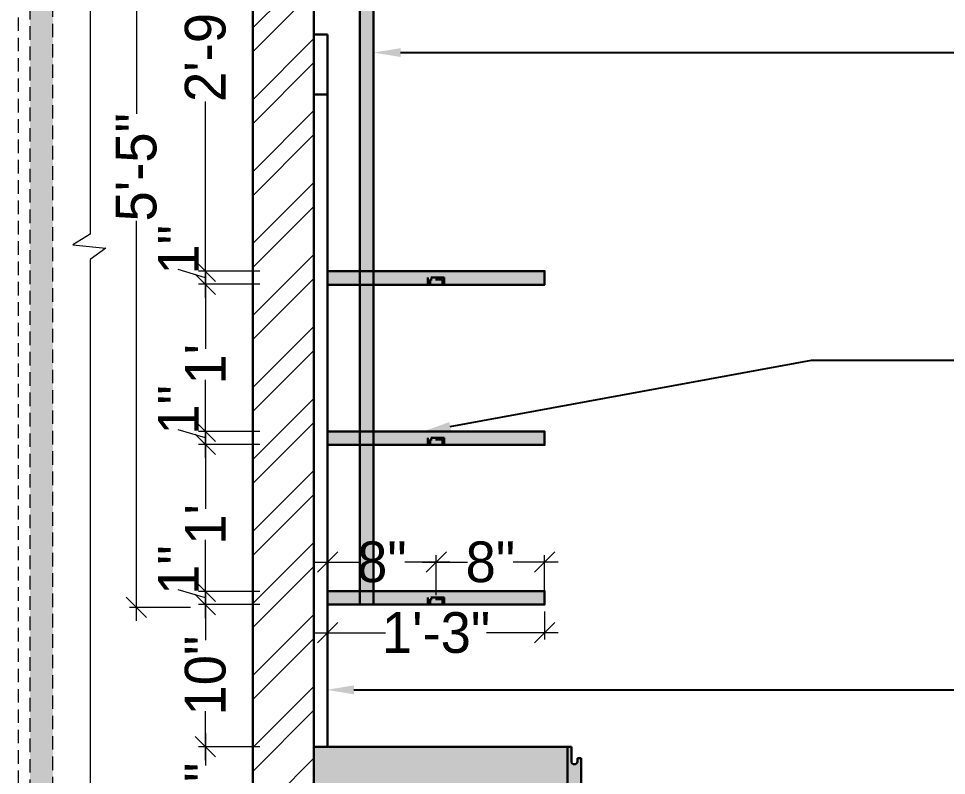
# Model space of a CAD drawing. Header units: millimetres. Extents: x 56222 to 3066687, y -650199 to -121287.
# Drawn here: x 134322.4 to 134390.8, y -183569.4 to -183513.6 of the extents above; entities that cross this region are included whole.
import ezdxf
from ezdxf import colors
from ezdxf.entities.mleader import LeaderData, LeaderLine
from ezdxf.math import Vec2, Vec3

# ---------------------------------------------------------------- set-up
doc = ezdxf.new("R2010")
doc.units = ezdxf.units.MM
doc.header["$MEASUREMENT"] = 0
doc.header["$PDMODE"] = 35
for name, pattern in [('00-Floor Plan$0$DASHED', [0.75, 0.5, -0.25]), ('DASHED', [0.75, 0.5, -0.25]), ('DASHEDX2', [1.5, 1, -0.5])]:
    doc.linetypes.add(name, pattern=pattern)
doc.layers.get('Defpoints').update_dxf_attribs({"color": 220})
doc.layers.add('AR HATCH-7', color=7, linetype='Continuous')
for name, color, linetype, lineweight in [('Dimension', 10, 'DASHEDX2', 20), ('FURNITURE', 32, 'Continuous', 9), ('furniture dimensions', 1, 'DASHED', 0), ('FURNITURE-1', 252, 'Continuous', 13), ('Text', 7, 'Continuous', 15), ('wall', 7, 'Continuous', 30), ('XX~SLAB ( BEAM )~ ( DIM )', 7, 'Continuous', 9)]:
    doc.layers.add(name, color=color, linetype=linetype, lineweight=lineweight)
doc.styles.add('century g', font='GOTHIC.TTF')
doc.styles.add('style4', font='ARIALN.TTF')
doc.dimstyles.new('Archana', dxfattribs={"dimtxt": 2, "dimasz": 0.75, "dimexe": 0.5, "dimexo": 0.5, "dimgap": 0, "dimtad": 0, "dimzin": 0, "dimdsep": 46, "dimlunit": 4, "dimtxsty": 'century g', "dimblk": 'OBLIQUE', "dimcen": 0, "dimdle": 1, "dimclrd": 256, "dimclre": 256, "dimclrt": 256, "dimadec": 0, "dimazin": 0, "dimtfac": 1, "dimtofl": 0, "dimtmove": 1, "dimatfit": 3, "dimfxl": 1, "dimfxlon": 1, "dimtolj": 1, "dimtzin": 0, "dimlwd": -1, "dimlwe": -1, "dimarcsym": 0})

# ---------------------------------------------------------------- blocks, each defined once
blk = doc.blocks.new('_Oblique')
at = {"layer": 'wall', "color": 0, "lineweight": -2}
blk.add_line((-0.5, -0.5), (0.5, 0.5), dxfattribs=at)
blk = doc.blocks.new('*D185')
at = {"layer": 'Defpoints', "color": 0, "linetype": 'Continuous', "lineweight": 30, "transparency": 16777216}
for p in [(134336.2217295342, -183544.9705785385), (134345.2213575775, -183544.9705785385), (134345.2213575775, -183556.7777367743, 6.604231155872553e-09)]:
    blk.add_point(p, dxfattribs=at)
at = {"layer": 'furniture dimensions', "color": 5, "linetype": 'Continuous', "transparency": 16777216}
for p, q in [((134336.2217295342, -183543.9705785385), (134336.2217295342, -183549.7310577244)), ((134340.2217295342, -183544.9705785385), (134335.7217295342, -183544.9705785385)), ((134336.2217295342, -183557.7777367743), (134336.2217295342, -183552.0172575885))]:
    blk.add_line(p, q, dxfattribs=at)
at = {"layer": 'furniture dimensions', "color": 5, "linetype": 'ByBlock', "transparency": 16777216}
blk.add_line((134340.2217295342, -183556.7777367743), (134335.7217295342, -183556.7777367743), dxfattribs=at)
at = {"layer": 'furniture dimensions', "color": 5, "linetype": 'Continuous', "transparency": 16777216, "xscale": 1.5, "yscale": 1.5, "zscale": 1.5}
for p, rotation in [((134336.2217295342, -183544.9705785385), 90), ((134336.2217295342, -183556.7777367743), 270)]:
    blk.add_blockref('_Oblique', p, dxfattribs=dict(at, rotation=rotation))
at = {"layer": 'furniture dimensions', "linetype": 'Continuous', "lineweight": 0, "transparency": 16777216, "insert": (134336.2217295341, -183550.8741576564), "char_height": 3, "attachment_point": 5, "rotation": 90, "style": 'century g'}
blk.add_mtext("\\A1;1'", dxfattribs=at)
blk = doc.blocks.new('*D186')
at = {"layer": 'Defpoints', "color": 0, "linetype": 'Continuous', "lineweight": 30, "transparency": 16777216}
for p in [(134336.2217295339, -183533.1759637182), (134345.2213575775, -183533.1759637182, 6.604231155872553e-09), (134345.2213575775, -183544.9705785385)]:
    blk.add_point(p, dxfattribs=at)
at = {"layer": 'furniture dimensions', "color": 5, "linetype": 'Continuous', "transparency": 16777216}
for p, q in [((134336.2217295339, -183532.1759637182), (134336.2217295339, -183537.9301711963)), ((134340.2217295339, -183533.1759637182), (134335.7217295339, -183533.1759637182)), ((134336.2217295339, -183545.9705785385), (134336.2217295339, -183540.2163710604))]:
    blk.add_line(p, q, dxfattribs=at)
at = {"layer": 'furniture dimensions', "color": 5, "linetype": 'ByBlock', "transparency": 16777216}
blk.add_line((134340.2217295339, -183544.9705785385), (134335.7217295339, -183544.9705785385), dxfattribs=at)
at = {"layer": 'furniture dimensions', "color": 5, "linetype": 'Continuous', "transparency": 16777216, "xscale": 1.5, "yscale": 1.5, "zscale": 1.5}
for p, rotation in [((134336.2217295339, -183533.1759637182), 90), ((134336.2217295339, -183544.9705785385), 270)]:
    blk.add_blockref('_Oblique', p, dxfattribs=dict(at, rotation=rotation))
at = {"layer": 'furniture dimensions', "linetype": 'Continuous', "lineweight": 0, "transparency": 16777216, "insert": (134336.2217295338, -183539.0732711283), "char_height": 3, "attachment_point": 5, "rotation": 90, "style": 'century g'}
blk.add_mtext("\\A1;1'", dxfattribs=at)
blk = doc.blocks.new('*D190')
at = {"layer": 'Defpoints', "color": 0, "linetype": 'Continuous', "lineweight": 30, "transparency": 16777216}
for p in [(134344.2213575775, -183567.2547375157, 1.921971648129949e-07), (134336.2217295342, -183573.2547375148), (134344.2213575775, -183573.2547375148, 1.988013959689708e-07)]:
    blk.add_point(p, dxfattribs=at)
at = {"layer": 'furniture dimensions', "color": 5, "linetype": 'Continuous', "transparency": 16777216}
for p, q in [((134336.2217295342, -183566.2547375157), (134336.2217295342, -183568.641549208)), ((134336.2217295342, -183574.2547375148), (134336.2217295342, -183571.8679258225)), ((134340.2217295342, -183573.2547375148), (134335.7217295342, -183573.2547375148))]:
    blk.add_line(p, q, dxfattribs=at)
at = {"layer": 'furniture dimensions', "color": 5, "linetype": 'ByBlock', "transparency": 16777216}
blk.add_line((134340.2217295342, -183567.2547375157), (134335.7217295342, -183567.2547375157), dxfattribs=at)
at = {"layer": 'furniture dimensions', "color": 5, "linetype": 'Continuous', "transparency": 16777216, "xscale": 1.5, "yscale": 1.5, "zscale": 1.5}
for p, rotation in [((134336.2217295342, -183567.2547375157), 90), ((134336.2217295342, -183573.2547375148), 270)]:
    blk.add_blockref('_Oblique', p, dxfattribs=dict(at, rotation=rotation))
at = {"layer": 'furniture dimensions', "linetype": 'Continuous', "lineweight": 0, "transparency": 16777216, "insert": (134336.2217295342, -183570.2547375152), "char_height": 3, "attachment_point": 5, "rotation": 90, "style": 'century g'}
blk.add_mtext('\\A1;6"', dxfattribs=at)
blk = doc.blocks.new('*D323')
at = {"layer": 'Defpoints', "color": 0, "linetype": 'Continuous', "lineweight": 30, "transparency": 16777216}
for p in [(134336.221729534, -183556.7777367743), (134345.2213575775, -183556.7777367743, 6.604231155872553e-09), (134344.2213575775, -183567.2547375157)]:
    blk.add_point(p, dxfattribs=at)
at = {"layer": 'furniture dimensions', "color": 5, "linetype": 'Continuous', "transparency": 16777216}
for p, q in [((134336.221729534, -183555.7777367743), (134336.221729534, -183559.4016892184)), ((134340.221729534, -183556.7777367743), (134335.721729534, -183556.7777367743)), ((134336.221729534, -183568.2547375157), (134336.221729534, -183564.6307850716))]:
    blk.add_line(p, q, dxfattribs=at)
at = {"layer": 'furniture dimensions', "color": 5, "linetype": 'ByBlock', "transparency": 16777216}
blk.add_line((134340.221729534, -183567.2547375157), (134335.721729534, -183567.2547375157), dxfattribs=at)
at = {"layer": 'furniture dimensions', "color": 5, "linetype": 'Continuous', "transparency": 16777216, "xscale": 1.5, "yscale": 1.5, "zscale": 1.5}
for p, rotation in [((134336.221729534, -183556.7777367743), 90), ((134336.221729534, -183567.2547375157), 270)]:
    blk.add_blockref('_Oblique', p, dxfattribs=dict(at, rotation=rotation))
at = {"layer": 'furniture dimensions', "linetype": 'Continuous', "lineweight": 0, "transparency": 16777216, "insert": (134336.2217295339, -183562.016237145), "char_height": 3, "attachment_point": 5, "rotation": 90, "style": 'century g'}
blk.add_mtext('\\A1;10"', dxfattribs=at)
blk = doc.blocks.new('*D324')
at = {"layer": 'Defpoints', "color": 0, "linetype": 'Continuous', "lineweight": 30, "transparency": 16777216}
for p in [(134336.2217295338, -183555.8108287056), (134345.2213575774, -183555.8108287056, 6.604231155872553e-09), (134345.2213575775, -183556.7777367743, 6.604231155872553e-09)]:
    blk.add_point(p, dxfattribs=at)
at = {"layer": 'furniture dimensions', "color": 5, "linetype": 'Continuous', "transparency": 16777216}
for p, q in [((134336.2217295338, -183557.7777367743), (134336.2217295338, -183554.8108287056)), ((134336.2217295338, -183556.29428274), (134334.2217295338, -183555.6942827399)), ((134340.2217295338, -183555.8108287056), (134335.7217295338, -183555.8108287056))]:
    blk.add_line(p, q, dxfattribs=at)
at = {"layer": 'furniture dimensions', "color": 5, "linetype": 'ByBlock', "transparency": 16777216}
blk.add_line((134340.2217295338, -183556.7777367743), (134335.7217295338, -183556.7777367743), dxfattribs=at)
at = {"layer": 'furniture dimensions', "color": 5, "linetype": 'Continuous', "transparency": 16777216, "xscale": 1.5, "yscale": 1.5, "zscale": 1.5}
for p, rotation in [((134336.2217295338, -183555.8108287056), 90), ((134336.2217295338, -183556.7777367743), 270)]:
    blk.add_blockref('_Oblique', p, dxfattribs=dict(at, rotation=rotation))
at = {"layer": 'furniture dimensions', "linetype": 'Continuous', "lineweight": 0, "transparency": 16777216, "insert": (134334.2217295337, -183554.2371107481), "char_height": 3, "attachment_point": 5, "rotation": 90, "style": 'century g'}
blk.add_mtext('\\A1;1"', dxfattribs=at)
blk = doc.blocks.new('*D325')
at = {"layer": 'Defpoints', "color": 0, "linetype": 'Continuous', "lineweight": 30, "transparency": 16777216}
for p in [(134336.221729534, -183544.013401695), (134345.2213575775, -183544.013401695, 6.604231155872553e-09), (134345.2213575775, -183544.9705785385)]:
    blk.add_point(p, dxfattribs=at)
at = {"layer": 'furniture dimensions', "color": 5, "linetype": 'Continuous', "transparency": 16777216}
for p, q in [((134336.221729534, -183545.9705785385), (134336.221729534, -183543.013401695)), ((134336.221729534, -183544.4919901168), (134334.221729534, -183543.8919901168)), ((134340.221729534, -183544.013401695), (134335.721729534, -183544.013401695))]:
    blk.add_line(p, q, dxfattribs=at)
at = {"layer": 'furniture dimensions', "color": 5, "linetype": 'ByBlock', "transparency": 16777216}
blk.add_line((134340.221729534, -183544.9705785385), (134335.721729534, -183544.9705785385), dxfattribs=at)
at = {"layer": 'furniture dimensions', "color": 5, "linetype": 'Continuous', "transparency": 16777216, "xscale": 1.5, "yscale": 1.5, "zscale": 1.5}
for p, rotation in [((134336.221729534, -183544.013401695), 90), ((134336.221729534, -183544.9705785385), 270)]:
    blk.add_blockref('_Oblique', p, dxfattribs=dict(at, rotation=rotation))
at = {"layer": 'furniture dimensions', "linetype": 'Continuous', "lineweight": 0, "transparency": 16777216, "insert": (134334.2217295339, -183542.4348181249), "char_height": 3, "attachment_point": 5, "rotation": 90, "style": 'century g'}
blk.add_mtext('\\A1;1"', dxfattribs=at)
blk = doc.blocks.new('*D326')
at = {"layer": 'Defpoints', "color": 0, "linetype": 'Continuous', "lineweight": 30, "transparency": 16777216}
for p in [(134336.2217295339, -183532.2090556498), (134345.2213575775, -183532.2090556498), (134345.2213575775, -183533.1759637182)]:
    blk.add_point(p, dxfattribs=at)
at = {"layer": 'furniture dimensions', "color": 5, "linetype": 'Continuous', "transparency": 16777216}
for p, q in [((134336.2217295339, -183534.1759637182), (134336.2217295339, -183531.2090556498)), ((134336.2217295339, -183532.692509684), (134334.2217295339, -183532.092509684)), ((134340.2217295339, -183532.2090556498), (134335.7217295339, -183532.2090556498))]:
    blk.add_line(p, q, dxfattribs=at)
at = {"layer": 'furniture dimensions', "color": 5, "linetype": 'ByBlock', "transparency": 16777216}
blk.add_line((134340.2217295339, -183533.1759637182), (134335.7217295339, -183533.1759637182), dxfattribs=at)
at = {"layer": 'furniture dimensions', "color": 5, "linetype": 'Continuous', "transparency": 16777216, "xscale": 1.5, "yscale": 1.5, "zscale": 1.5}
for p, rotation in [((134336.2217295339, -183532.2090556498), 90), ((134336.2217295339, -183533.1759637182), 270)]:
    blk.add_blockref('_Oblique', p, dxfattribs=dict(at, rotation=rotation))
at = {"layer": 'furniture dimensions', "linetype": 'Continuous', "lineweight": 0, "transparency": 16777216, "insert": (134334.2217295339, -183530.6353376922), "char_height": 3, "attachment_point": 5, "rotation": 90, "style": 'century g'}
blk.add_mtext('\\A1;1"', dxfattribs=at)
blk = doc.blocks.new('*D388')
at = {"layer": 'Defpoints', "color": 0, "linetype": 'Continuous', "lineweight": 30, "transparency": 16777216}
for p in [(134331.1292254974, -183492.1199417623), (134351.1053978592, -183492.1199417623), (134351.1053978593, -183556.9895244929, 6.604231155872553e-09)]:
    blk.add_point(p, dxfattribs=at)
at = {"layer": 'furniture dimensions', "color": 5, "linetype": 'Continuous', "transparency": 16777216}
for p, q in [((134331.1292254974, -183491.1199417623), (134331.1292254974, -183520.6216943785)), ((134335.1292254974, -183492.1199417623), (134330.6292254974, -183492.1199417623)), ((134331.1292254974, -183557.9895244929), (134331.1292254974, -183528.4877718768))]:
    blk.add_line(p, q, dxfattribs=at)
at = {"layer": 'furniture dimensions', "color": 5, "linetype": 'ByBlock', "transparency": 16777216}
blk.add_line((134335.1292254974, -183556.9895244929), (134330.6292254974, -183556.9895244929), dxfattribs=at)
at = {"layer": 'furniture dimensions', "color": 5, "linetype": 'Continuous', "transparency": 16777216, "xscale": 1.5, "yscale": 1.5, "zscale": 1.5}
for p, rotation in [((134331.1292254974, -183492.1199417623), 90), ((134331.1292254974, -183556.9895244929), 270)]:
    blk.add_blockref('_Oblique', p, dxfattribs=dict(at, rotation=rotation))
at = {"layer": 'furniture dimensions', "linetype": 'Continuous', "lineweight": 0, "transparency": 16777216, "insert": (134331.1292254973, -183524.5547331276), "char_height": 3, "attachment_point": 5, "rotation": 90, "style": 'century g'}
blk.add_mtext('\\A1;5\'-5"', dxfattribs=at)
blk = doc.blocks.new('*D389')
at = {"layer": 'Defpoints', "color": 0, "linetype": 'Continuous', "lineweight": 30, "transparency": 16777216}
for p in [(134336.221729534, -183499.2869285136), (134344.2213575775, -183499.2869285136), (134345.2213575775, -183532.2090494283, 6.604231155872553e-09)]:
    blk.add_point(p, dxfattribs=at)
at = {"layer": 'furniture dimensions', "color": 5, "linetype": 'Continuous', "transparency": 16777216}
for p, q in [((134336.221729534, -183498.2869285136), (134336.221729534, -183511.7925165033)), ((134340.221729534, -183499.2869285136), (134335.721729534, -183499.2869285136)), ((134336.221729534, -183533.2090494283), (134336.221729534, -183519.7034614387))]:
    blk.add_line(p, q, dxfattribs=at)
at = {"layer": 'furniture dimensions', "color": 5, "linetype": 'ByBlock', "transparency": 16777216}
blk.add_line((134340.221729534, -183532.2090494283), (134335.721729534, -183532.2090494283), dxfattribs=at)
at = {"layer": 'furniture dimensions', "color": 5, "linetype": 'Continuous', "transparency": 16777216, "xscale": 1.5, "yscale": 1.5, "zscale": 1.5}
for p, rotation in [((134336.221729534, -183499.2869285136), 90), ((134336.221729534, -183532.2090494283), 270)]:
    blk.add_blockref('_Oblique', p, dxfattribs=dict(at, rotation=rotation))
at = {"layer": 'furniture dimensions', "linetype": 'Continuous', "lineweight": 0, "transparency": 16777216, "insert": (134336.221729534, -183515.747988971), "char_height": 3, "attachment_point": 5, "rotation": 90, "style": 'century g'}
blk.add_mtext('\\A1;2\'-9"', dxfattribs=at)
blk = doc.blocks.new('*D479')
at = {"layer": 'Defpoints', "color": 0, "linetype": 'Continuous', "lineweight": 30, "transparency": 16777216}
for p in [(134345.2213575774, -183556.7836791733), (134361.2156116344, -183556.7836791733), (134361.2156116344, -183558.8595421401)]:
    blk.add_point(p, dxfattribs=at)
at = {"layer": 'furniture dimensions', "color": 5, "linetype": 'ByBlock', "transparency": 16777216}
blk.add_line((134345.2213575774, -183557.2836791733), (134345.2213575774, -183559.3595421401), dxfattribs=at)
at = {"layer": 'furniture dimensions', "color": 5, "linetype": 'Continuous', "transparency": 16777216}
for p, q in [((134361.2156116344, -183557.2836791733), (134361.2156116344, -183559.3595421401)), ((134344.2213575774, -183558.8595421401), (134349.4975464686, -183558.8595421401)), ((134362.2156116344, -183558.8595421401), (134356.9394227432, -183558.8595421401))]:
    blk.add_line(p, q, dxfattribs=at)
at = {"layer": 'furniture dimensions', "color": 5, "linetype": 'Continuous', "transparency": 16777216, "xscale": 1.5, "yscale": 1.5, "zscale": 1.5, "rotation": 180}
blk.add_blockref('_Oblique', (134345.2213575774, -183558.8595421401), dxfattribs=at)
at = {"layer": 'furniture dimensions', "color": 5, "linetype": 'Continuous', "transparency": 16777216, "xscale": 1.5, "yscale": 1.5, "zscale": 1.5}
blk.add_blockref('_Oblique', (134361.2156116344, -183558.8595421401), dxfattribs=at)
at = {"layer": 'furniture dimensions', "linetype": 'Continuous', "lineweight": 0, "transparency": 16777216, "insert": (134353.2184846059, -183558.8595421401), "char_height": 3, "attachment_point": 5, "style": 'century g'}
blk.add_mtext('\\A1;1\'-3"', dxfattribs=at)
blk = doc.blocks.new('*D496')
at = {"layer": 'Defpoints', "color": 0, "linetype": 'Continuous', "lineweight": 30, "transparency": 16777216}
for p in [(134361.2156116344, -183553.6476057777), (134353.2301931464, -183556.5873959279), (134361.2156116344, -183556.7836791733)]:
    blk.add_point(p, dxfattribs=at)
at = {"layer": 'furniture dimensions', "color": 5, "linetype": 'Continuous', "transparency": 16777216}
for p, q in [((134352.2301931464, -183553.6476057777), (134355.539353784, -183553.6476057777)), ((134362.2156116344, -183553.6476057777), (134358.9064509968, -183553.6476057777)), ((134361.2156116344, -183556.2836791733), (134361.2156116344, -183553.1476057777))]:
    blk.add_line(p, q, dxfattribs=at)
at = {"layer": 'furniture dimensions', "color": 5, "linetype": 'ByBlock', "transparency": 16777216}
blk.add_line((134353.2301931464, -183556.0873959279), (134353.2301931464, -183553.1476057777), dxfattribs=at)
at = {"layer": 'furniture dimensions', "color": 5, "linetype": 'Continuous', "transparency": 16777216, "xscale": 1.5, "yscale": 1.5, "zscale": 1.5, "rotation": 180}
blk.add_blockref('_Oblique', (134353.2301931464, -183553.6476057777), dxfattribs=at)
at = {"layer": 'furniture dimensions', "color": 5, "linetype": 'Continuous', "transparency": 16777216, "xscale": 1.5, "yscale": 1.5, "zscale": 1.5}
blk.add_blockref('_Oblique', (134361.2156116344, -183553.6476057777), dxfattribs=at)
at = {"layer": 'furniture dimensions', "linetype": 'Continuous', "lineweight": 0, "transparency": 16777216, "insert": (134357.2229023904, -183553.6476057777), "char_height": 3, "attachment_point": 5, "style": 'century g'}
blk.add_mtext('\\A1;8"', dxfattribs=at)
blk = doc.blocks.new('*D497')
at = {"layer": 'Defpoints', "color": 0, "linetype": 'Continuous', "lineweight": 30, "transparency": 16777216}
for p in [(134345.2213575774, -183553.6476057777), (134345.2213575774, -183555.7793144009), (134353.2301931464, -183556.5873959279)]:
    blk.add_point(p, dxfattribs=at)
at = {"layer": 'furniture dimensions', "color": 5, "linetype": 'Continuous', "transparency": 16777216}
for p, q in [((134344.2213575774, -183553.6476057777), (134347.5422267555, -183553.6476057777)), ((134345.2213575774, -183555.2793144009), (134345.2213575774, -183553.1476057777)), ((134354.2301931464, -183553.6476057777), (134350.9093239683, -183553.6476057777))]:
    blk.add_line(p, q, dxfattribs=at)
at = {"layer": 'furniture dimensions', "color": 5, "linetype": 'ByBlock', "transparency": 16777216}
blk.add_line((134353.2301931464, -183556.0873959279), (134353.2301931464, -183553.1476057777), dxfattribs=at)
at = {"layer": 'furniture dimensions', "color": 5, "linetype": 'Continuous', "transparency": 16777216, "xscale": 1.5, "yscale": 1.5, "zscale": 1.5, "rotation": 180}
blk.add_blockref('_Oblique', (134345.2213575774, -183553.6476057777), dxfattribs=at)
at = {"layer": 'furniture dimensions', "color": 5, "linetype": 'Continuous', "transparency": 16777216, "xscale": 1.5, "yscale": 1.5, "zscale": 1.5}
blk.add_blockref('_Oblique', (134353.2301931464, -183553.6476057777), dxfattribs=at)
at = {"layer": 'furniture dimensions', "linetype": 'Continuous', "lineweight": 0, "transparency": 16777216, "insert": (134349.2257753619, -183553.6476057777), "char_height": 3, "attachment_point": 5, "style": 'century g'}
blk.add_mtext('\\A1;8"', dxfattribs=at)

msp = doc.modelspace()

# ---------------------------------------------------------------- hatches: boundary and pattern name
at = {"layer": 'AR HATCH-7', "lineweight": 18, "true_color": 0x939598, "transparency": 33554687}
h = msp.add_hatch(dxfattribs=at)
h.set_pattern_fill('ANSI32', color=252, scale=10)
h.set_pattern_definition([(45, (1626.342245352309, -97.88634233048651), (-2.651650429449553, 2.651650429449553), []), (45, (1628.110012302309, -97.88634233048651), (-2.651650429449553, 2.651650429449553), [])])
h.paths.add_polyline_path([(134344.2213575774, -183473.1199417857), (134339.7213575774, -183473.1199417857), (134339.7213575774, -183597.1199417856), (134344.2213575774, -183597.1199417856)])
h.paths.add_polyline_path([(134503.2213575773, -183486.1199417623), (134498.7213575774, -183486.1199417623), (134498.7213575774, -183597.1199417856), (134503.2213575774, -183597.1199417856)])
at = {"layer": 'AR HATCH-7', "lineweight": 30, "true_color": 0xdec05f, "transparency": 33554687}
h = msp.add_hatch(color=53, dxfattribs=at)
h.dxf.hatch_style = 1
h.paths.add_polyline_path([(134348.6123171243, -183492.1199417623), (134347.6123171243, -183492.1199417623), (134347.6053966451, -183556.7836791733), (134348.6053966451, -183556.7836791733)])
at = {"layer": 'AR HATCH-7', "lineweight": 30, "true_color": 0xe1dbc8}
h = msp.add_hatch(color=254, dxfattribs=at)
h.dxf.hatch_style = 1
h.paths.add_polyline_path([(134362.9107874031, -183567.2547375156), (134344.2213575774, -183567.2547375156), (134344.2213575774, -183573.2547375148), (134362.9107874031, -183573.2547375148)])
edge = h.paths.add_edge_path()
edge.add_line((134363.9107874031, -183568.0877518062), (134363.634213506, -183568.0877518062))
edge.add_line((134363.634213506, -183568.0877518062), (134363.634213506, -183568.331567838))
edge.add_arc((134363.4142950045, -183568.331567838), 0.2199185014760587, -180, 0, ccw=False)
edge.add_line((134363.1943765031, -183568.331567838), (134363.194376503, -183567.2547375156))
edge.add_line((134363.194376503, -183567.2547375156), (134362.9107874031, -183567.2547375156))
edge.add_line((134362.9107874031, -183567.2547375156), (134362.9107874031, -183573.2547375148))
edge.add_line((134362.9107874031, -183573.2547375148), (134363.9107874031, -183573.2547375148))
edge.add_line((134363.9107874031, -183573.2547375148), (134363.9107874031, -183568.0877518062))
at = {"layer": 'Dimension', "true_color": 0xd39e00}
h = msp.add_hatch(color=42, dxfattribs=at)
h.paths.add_polyline_path([(134323.2912494269, -183447.7341340866), (134323.2912494269, -183617.1601510787), (134563.995814291, -183617.1601510787), (134563.995814291, -183447.7341340866)])
h.paths.add_polyline_path([(134324.9805611425, -183449.4234458021), (134562.3065025754, -183449.4234458021), (134562.3065025754, -183615.4708393632), (134324.9805611425, -183615.4708393632)], flags=16)
at = {"layer": 'FURNITURE-1', "lineweight": 30, "true_color": 0x7d5120, "transparency": 33554607}
h = msp.add_hatch(color=27, dxfattribs=at)
h.dxf.hatch_style = 1
h.paths.add_polyline_path([(134346.3105848008, -183532.2090494283), (134345.2213575774, -183532.2090494283), (134345.2213575774, -183533.2134142007), (134346.3105848008, -183533.2134142007)])
edge = h.paths.add_edge_path()
edge.add_spline(control_points=[(134348.311065053, -183533.2134142007), (134348.3835023912, -183532.8743971262), (134348.4556428273, -183532.5393615564), (134348.5262176552, -183532.2090494282)], knot_values=[6.781726430885231, 6.781726430885231, 6.781726430885231, 6.781726430885231, 6.932276698913913, 6.932276698913913, 6.932276698913913, 6.932276698913913], degree=3, periodic=0)
edge.add_line((134348.5262176552, -183532.2090494283), (134346.3105848008, -183532.2090494283))
edge.add_line((134346.3105848008, -183532.2090494283), (134346.3105848008, -183533.2134142007))
edge.add_line((134346.3105848008, -183533.2134142007), (134348.311065053, -183533.2134142007))
edge = h.paths.add_edge_path()
edge.add_spline(control_points=[(134349.3337050549, -183533.2134142008), (134349.4061454126, -183532.8752703552), (134349.47824581, -183532.5402624537), (134349.548725721, -183532.2090494283)], knot_values=[6.750002246135577, 6.750002246135577, 6.750002246135577, 6.750002246135577, 6.901190420290599, 6.901190420290599, 6.901190420290599, 6.901190420290599], degree=3, periodic=0)
edge.add_line((134349.548725721, -183532.2090494283), (134348.5262176552, -183532.2090494283))
edge.add_spline(control_points=[(134348.5262176552, -183532.2090494282), (134348.4556428273, -183532.5393615564), (134348.3835023912, -183532.8743971262), (134348.311065053, -183533.2134142007)], knot_values=[6.781726430885232, 6.781726430885232, 6.781726430885232, 6.781726430885232, 6.932276698913914, 6.932276698913914, 6.932276698913914, 6.932276698913914], degree=3, periodic=0)
edge.add_line((134348.311065053, -183533.2134142007), (134349.3337050549, -183533.2134142007))
edge = h.paths.add_edge_path()
edge.add_spline(control_points=[(134349.548725721, -183532.2090494283), (134349.47824581, -183532.5402624537), (134349.4061454126, -183532.8752703552), (134349.3337050549, -183533.2134142008)], knot_values=[6.750002246135577, 6.750002246135577, 6.750002246135577, 6.750002246135577, 6.901190420290599, 6.901190420290599, 6.901190420290599, 6.901190420290599], degree=3, periodic=0)
edge.add_line((134349.3337050549, -183533.2134142007), (134361.2156116344, -183533.2134142007))
edge.add_line((134361.2156116344, -183533.2134142007), (134361.2156116344, -183532.2090494283))
edge.add_line((134361.2156116344, -183532.2090494283), (134349.548725721, -183532.2090494283))
h = msp.add_hatch(color=27, dxfattribs=at)
h.dxf.hatch_style = 1
h.paths.add_polyline_path([(134346.3105848008, -183544.013401695), (134345.2213575774, -183544.013401695), (134345.2213575774, -183545.0177664675), (134346.3105848008, -183545.0177664675)])
edge = h.paths.add_edge_path()
edge.add_spline(control_points=[(134348.311065053, -183545.0177664674), (134348.3835023912, -183544.678749393), (134348.4556428273, -183544.3437138231), (134348.5262176552, -183544.013401695)], knot_values=[6.781726430885231, 6.781726430885231, 6.781726430885231, 6.781726430885231, 6.932276698913913, 6.932276698913913, 6.932276698913913, 6.932276698913913], degree=3, periodic=0)
edge.add_line((134348.5262176552, -183544.013401695), (134346.3105848008, -183544.013401695))
edge.add_line((134346.3105848008, -183544.013401695), (134346.3105848008, -183545.0177664675))
edge.add_line((134346.3105848008, -183545.0177664675), (134348.311065053, -183545.0177664675))
edge = h.paths.add_edge_path()
edge.add_spline(control_points=[(134349.3337050549, -183545.0177664675), (134349.4061454126, -183544.679622622), (134349.47824581, -183544.3446147204), (134349.548725721, -183544.0134016951)], knot_values=[6.750002246135577, 6.750002246135577, 6.750002246135577, 6.750002246135577, 6.901190420290599, 6.901190420290599, 6.901190420290599, 6.901190420290599], degree=3, periodic=0)
edge.add_line((134349.548725721, -183544.013401695), (134348.5262176552, -183544.013401695))
edge.add_spline(control_points=[(134348.5262176552, -183544.013401695), (134348.4556428273, -183544.3437138231), (134348.3835023912, -183544.678749393), (134348.311065053, -183545.0177664674)], knot_values=[6.781726430885232, 6.781726430885232, 6.781726430885232, 6.781726430885232, 6.932276698913914, 6.932276698913914, 6.932276698913914, 6.932276698913914], degree=3, periodic=0)
edge.add_line((134348.311065053, -183545.0177664675), (134349.3337050549, -183545.0177664675))
edge = h.paths.add_edge_path()
edge.add_spline(control_points=[(134349.548725721, -183544.0134016951), (134349.47824581, -183544.3446147204), (134349.4061454126, -183544.679622622), (134349.3337050549, -183545.0177664675)], knot_values=[6.750002246135577, 6.750002246135577, 6.750002246135577, 6.750002246135577, 6.901190420290599, 6.901190420290599, 6.901190420290599, 6.901190420290599], degree=3, periodic=0)
edge.add_line((134349.3337050549, -183545.0177664675), (134361.2156116344, -183545.0177664675))
edge.add_line((134361.2156116344, -183545.0177664675), (134361.2156116344, -183544.013401695))
edge.add_line((134361.2156116344, -183544.013401695), (134349.548725721, -183544.013401695))
h = msp.add_hatch(color=27, dxfattribs=at)
h.dxf.hatch_style = 1
h.paths.add_polyline_path([(134346.3105848008, -183555.7793144009), (134345.2213575774, -183555.7793144009), (134345.2213575774, -183556.7836791733), (134346.3105848008, -183556.7836791733)])
edge = h.paths.add_edge_path()
edge.add_spline(control_points=[(134348.311065053, -183556.7836791733), (134348.3835023912, -183556.4446620989), (134348.4556428273, -183556.109626529), (134348.5262176552, -183555.7793144009)], knot_values=[6.781726430885231, 6.781726430885231, 6.781726430885231, 6.781726430885231, 6.932276698913913, 6.932276698913913, 6.932276698913913, 6.932276698913913], degree=3, periodic=0)
edge.add_line((134348.5262176552, -183555.7793144009), (134346.3105848008, -183555.7793144009))
edge.add_line((134346.3105848008, -183555.7793144009), (134346.3105848008, -183556.7836791733))
edge.add_line((134346.3105848008, -183556.7836791733), (134348.311065053, -183556.7836791733))
edge = h.paths.add_edge_path()
edge.add_spline(control_points=[(134349.3337050549, -183556.7836791734), (134349.4061454126, -183556.4455353279), (134349.47824581, -183556.1105274263), (134349.548725721, -183555.7793144009)], knot_values=[6.750002246135577, 6.750002246135577, 6.750002246135577, 6.750002246135577, 6.901190420290599, 6.901190420290599, 6.901190420290599, 6.901190420290599], degree=3, periodic=0)
edge.add_line((134349.548725721, -183555.7793144009), (134348.5262176552, -183555.7793144009))
edge.add_spline(control_points=[(134348.5262176552, -183555.7793144009), (134348.4556428273, -183556.109626529), (134348.3835023912, -183556.4446620989), (134348.311065053, -183556.7836791733)], knot_values=[6.781726430885232, 6.781726430885232, 6.781726430885232, 6.781726430885232, 6.932276698913914, 6.932276698913914, 6.932276698913914, 6.932276698913914], degree=3, periodic=0)
edge.add_line((134348.311065053, -183556.7836791733), (134349.3337050549, -183556.7836791733))
edge = h.paths.add_edge_path()
edge.add_spline(control_points=[(134349.548725721, -183555.7793144009), (134349.47824581, -183556.1105274263), (134349.4061454126, -183556.4455353279), (134349.3337050549, -183556.7836791734)], knot_values=[6.750002246135577, 6.750002246135577, 6.750002246135577, 6.750002246135577, 6.901190420290599, 6.901190420290599, 6.901190420290599, 6.901190420290599], degree=3, periodic=0)
edge.add_line((134349.3337050549, -183556.7836791733), (134361.2156116344, -183556.7836791733))
edge.add_line((134361.2156116344, -183556.7836791733), (134361.2156116344, -183555.7793144009))
edge.add_line((134361.2156116344, -183555.7793144009), (134349.548725721, -183555.7793144009))

# ---------------------------------------------------------------- linework, layer by layer
at = {"layer": 'Dimension', "color": 42, "true_color": 0xd39e00, "elevation": 0.1188055700500966}
for points in [[(134322.446593569, -183446.8894782288), (134564.8404701487, -183446.8894782288), (134564.8404701487, -183618.0048069365), (134322.446593569, -183618.0048069365)], [(134323.2912494269, -183447.7341340866), (134563.995814291, -183447.7341340866), (134563.995814291, -183617.1601510787), (134323.2912494269, -183617.1601510787)], [(134324.9805611425, -183449.4234458021), (134562.3065025754, -183449.4234458021), (134562.3065025754, -183615.4708393632), (134324.9805611425, -183615.4708393632)]]:
    msp.add_lwpolyline(points, close=True, dxfattribs=at)
at = {"layer": 'Dimension', "color": 18, "lineweight": 30, "true_color": 0x000000}
for points in [[(134352.6139541698, -183533.2134142007), (134353.823015042, -183533.2134142007), (134353.823015042, -183532.688177001), (134352.6139541698, -183532.688177001)], [(134352.6139541698, -183545.0177664675), (134353.823015042, -183545.0177664675), (134353.823015042, -183544.4925292677), (134352.6139541698, -183544.4925292677)], [(134352.6139541698, -183556.7836791733), (134353.823015042, -183556.7836791733), (134353.823015042, -183556.2584419736), (134352.6139541698, -183556.2584419736)]]:
    msp.add_lwpolyline(points, close=True, dxfattribs=at)
at = {"layer": 'Dimension', "color": 3, "linetype": '00-Floor Plan$0$DASHED', "lineweight": 30}
for points in [[(134352.7754087817, -183533.2134142007), (134353.6849775111, -183533.2134142007), (134353.6849775111, -183532.8208477098), (134352.7754087817, -183532.8208477098)], [(134352.7754087817, -183545.0177664675), (134353.6849775111, -183545.0177664675), (134353.6849775111, -183544.6251999766), (134352.7754087817, -183544.6251999766)], [(134352.7754087817, -183556.7836791733), (134353.6849775111, -183556.7836791733), (134353.6849775111, -183556.3911126824), (134352.7754087817, -183556.3911126824)]]:
    msp.add_lwpolyline(points, close=True, dxfattribs=at)
at = {"layer": 'FURNITURE', "lineweight": 30}
for p, q in [((134361.2156116344, -183532.2090494283), (134361.2156116343, -183533.2134142007)), ((134362.9107874031, -183567.2547375156, -1.855929336570191e-07), (134362.9107874031, -183573.2547375148, 6.604231155975865e-09)), ((134362.9107874031, -183567.2547375156, -1.855929336570191e-07), (134363.1943765031, -183567.2547375156, -1.855929336570191e-07)), ((134363.1943765031, -183567.2547375156, -1.855929336570191e-07), (134363.1943765031, -183568.331567838, -1.855929336570191e-07)), ((134363.634213506, -183568.331567838, -1.855929336570191e-07), (134363.634213506, -183568.0877518062, -1.855929336570191e-07)), ((134363.634213506, -183568.0877518062, -1.855929336570191e-07), (134363.9107874031, -183568.0877518062, -1.855929336570191e-07))]:
    msp.add_line(p, q, dxfattribs=at)
for points in [[(134348.6123171243, -183492.1199417623), (134348.6053966451, -183556.7836791733), (134347.6053966451, -183556.7836791733), (134347.6123171243, -183492.1199417623)], [(134345.2213575774, -183514.7567915186), (134344.2213575774, -183514.7567915186), (134344.2213575774, -183519.178013872), (134345.2213575774, -183519.178013872)], [(134345.2213575774, -183532.2090494283), (134361.2156116344, -183532.2090494283), (134361.2156116344, -183533.2134142007), (134345.2213575774, -183533.2134142007)], [(134345.2213575774, -183544.013401695), (134361.2156116344, -183544.013401695), (134361.2156116344, -183545.0177664675), (134345.2213575774, -183545.0177664675)], [(134345.2213575774, -183555.7793144009), (134361.2156116344, -183555.7793144009), (134361.2156116344, -183556.7836791733), (134345.2213575774, -183556.7836791733)]]:
    msp.add_lwpolyline(points, close=True, dxfattribs=at)
at = {"layer": 'FURNITURE', "color": 5, "lineweight": 30}
msp.add_lwpolyline([(134344.2213575774, -183567.2547375156), (134344.2213575774, -183519.178013872), (134345.2213575774, -183519.178013872), (134345.2213575774, -183567.2547375156)], dxfattribs=at)
at = {"layer": 'FURNITURE', "lineweight": 30, "elevation": 6.604231155975865e-09}
msp.add_lwpolyline([(134363.9107874031, -183568.0877518062), (134363.9107874031, -183573.2547375148), (134344.2213575774, -183573.2547375148), (134344.2213575774, -183567.2547375156), (134363.1943765031, -183567.2547375156)], dxfattribs=at)
at = {"layer": 'FURNITURE', "lineweight": 30}
msp.add_arc((134363.4142950046, -183568.331567838, -1.855929336570191e-07), 0.219918501456732, 180, 0, dxfattribs=at)
at = {"layer": 'Text', "color": 251, "linetype": 'Continuous', "lineweight": 0, "true_color": 0x636466}
msp.add_lwpolyline([(134327.7135697008, -183463.3032440912), (134327.7135697008, -183529.4886104249), (134326.4526056645, -183530.2693025882), (134328.886661679, -183530.5193025882), (134327.7135697008, -183531.3562854519), (134327.7135697008, -183600.4853610854)], dxfattribs=at)
at = {"layer": 'XX~SLAB ( BEAM )~ ( DIM )', "lineweight": 30}
msp.add_lwpolyline([(134339.7213575774, -183473.1199417857), (134344.2213575774, -183473.1199417857), (134344.2213575774, -183597.1199417856), (134339.7213575774, -183597.1199417856)], close=True, dxfattribs=at)

# ---------------------------------------------------------------- dimensions: what is measured, and where the dimension line sits
at = {"layer": 'furniture dimensions', "color": 5, "linetype": 'Continuous', "lineweight": 0}
for base, p1, p2, picture, middle in [((134331.1292254974, -183492.1199417623), (134351.1053978593, -183556.9895244929, 6.604231155872553e-09), (134351.1053978592, -183492.1199417623), '*D388', (134331.1292254973, -183524.5547331276)), ((134336.221729534, -183499.2869285136), (134345.2213575774, -183532.2090494283, 6.604231155872553e-09), (134344.2213575774, -183499.2869285136), '*D389', (134336.221729534, -183515.747988971)), ((134336.2217295339, -183532.2090556498, 6.604231155872553e-09), (134345.2213575774, -183533.1759637182, 6.604231155872553e-09), (134345.2213575774, -183532.2090556498, 6.604231155872553e-09), '*D326', (134334.2217295339, -183532.092509684, 6.604231155872553e-09)), ((134336.2217295339, -183533.1759637182), (134345.2213575774, -183544.9705785384), (134345.2213575774, -183533.1759637182, 6.604231155872553e-09), '*D186', (134336.2217295338, -183539.0732711283)), ((134336.221729534, -183544.013401695), (134345.2213575774, -183544.9705785385), (134345.2213575774, -183544.0134016949, 6.604231155872553e-09), '*D325', (134334.2217295339, -183543.8919901168)), ((134336.2217295342, -183544.9705785385), (134345.2213575774, -183556.7777367743, 6.604231155872553e-09), (134345.2213575774, -183544.9705785385), '*D185', (134336.2217295341, -183550.8741576564)), ((134336.2217295338, -183555.8108287056), (134345.2213575774, -183556.7777367742, 6.604231155872553e-09), (134345.2213575774, -183555.8108287056, 6.604231155872553e-09), '*D324', (134334.2217295337, -183555.6942827399)), ((134336.221729534, -183556.7777367743), (134344.2213575774, -183567.2547375156), (134345.2213575774, -183556.7777367743, 6.604231155872553e-09), '*D323', (134336.2217295339, -183562.016237145)), ((134336.2217295342, -183573.2547375148, -1.921971648129949e-07), (134344.2213575774, -183567.2547375156), (134344.2213575774, -183573.2547375148, 6.604231155975865e-09), '*D190', (134336.2217295342, -183570.2547375152, -1.921971648129949e-07))]:
    dim = msp.add_linear_dim(base=base, p1=p1, p2=p2, angle=90, dimstyle='Archana', override={"dimtxt": 3, "dimasz": 1.5, "dimdec": 0, "dimclrd": 5, "dimclre": 5, "dimfxl": 4}, dxfattribs=at)
    dim.commit()
    dim.dimension.update_dxf_attribs({"geometry": picture, "text_midpoint": middle})
for base, p2, picture, middle in [((134345.2213575774, -183553.6476057777), (134345.2213575774, -183555.7793144009), '*D497', (134349.2257753619, -183553.6476057777)), ((134361.2156116344, -183553.6476057777), (134361.2156116344, -183556.7836791733), '*D496', (134357.2229023904, -183553.6476057777))]:
    dim = msp.add_linear_dim(base=base, p1=(134353.2301931464, -183556.5873959279), p2=p2, dimstyle='Archana', override={"dimtxt": 3, "dimasz": 1.5, "dimdec": 0, "dimclrd": 5, "dimclre": 5, "dimfxl": 4}, dxfattribs=at)
    dim.commit()
    dim.dimension.update_dxf_attribs({"geometry": picture, "text_midpoint": middle})
dim = msp.add_linear_dim(base=(134361.2156116344, -183558.8595421401), p1=(134345.2213575774, -183556.7836791733), p2=(134361.2156116344, -183556.7836791733), text='1\'-3"', dimstyle='Archana', override={"dimtxt": 3, "dimasz": 1.5, "dimdec": 0, "dimclrd": 5, "dimclre": 5, "dimfxl": 4}, dxfattribs=at)
dim.commit()
dim.dimension.update_dxf_attribs({"geometry": '*D479', "text_midpoint": (134353.2184846059, -183558.8595421401)})

# ---------------------------------------------------------------- leaders
at = {"layer": 'Text', "color": 1, "lineweight": 0, "ltscale": 20}
ml = msp.add_multileader_mtext('Standard', dxfattribs=at)
ml.set_content('\\A1;{\\H0.7x;\\S3/4;\\H1.42857x;" dia.\\A0;\\PBrass rod}', color=1, style='style4')
ml.set_leader_properties()
ml.build(insert=Vec2(0, 0))
ml.multileader.update_dxf_attribs({"dogleg_length": 2.024561314337916, "arrow_head_size": 2})
ctx = ml.context
ctx.base_point, ctx.char_height, ctx.arrow_head_size, ctx.landing_gap_size, ctx.plane_origin = Vec3(134508.6541690707, -183516.1147938413, 0.1188055700500966), 3, 2, 0.4, Vec3(134441.6186730074, -183516.1147938413, 0.1188055700500966)
notes = []
notes.append((ctx, [(0, (1, 1, 0), (134506.6296077563, -183516.1147938413, 0.1188055700500966), (1, 0), 2.024561314337916, [(0, [(134348.6107760635, -183516.1010424175, 0.1188055700500966)], 0, [])])]))
ctx.mtext.insert = Vec3(134509.0541690707, -183514.5902372492, 0.1188055700500966)
ml = msp.add_multileader_mtext('Standard', dxfattribs=at)
ml.set_content('Shelf_\\Pveneer finish', color=1, style='style4')
ml.set_leader_properties()
ml.build(insert=Vec2(0, 0))
ml.multileader.update_dxf_attribs({"dogleg_length": 2.024561314337916, "arrow_head_size": 2})
ctx = ml.context
ctx.base_point, ctx.char_height, ctx.arrow_head_size, ctx.landing_gap_size, ctx.plane_origin = Vec3(134508.2226434674, -183538.7723092451, 0.1188055700500966), 3, 2, 0.4, Vec3(134440.6935049117, -183538.7723092451, 0.1188055700500966)
notes.append((ctx, [(0, (1, 1, 0), (134380.8841340783, -183538.7723092451, 0.1188055700500966), (1, 0), 127.3385093891593, [(0, [(134352.2932916394, -183544.0134001295, 0.1188055700500966)], 0, [])])]))
ctx.mtext.insert = Vec3(134508.6226434674, -183537.2477526285, 0.1188055700500966)
ml = msp.add_multileader_mtext('Standard', dxfattribs=at)
ml.set_content('Mirror', color=1, style='style4')
ml.set_leader_properties()
ml.build(insert=Vec2(0, 0))
ml.multileader.update_dxf_attribs({"dogleg_length": 2.024561314337916, "arrow_head_size": 2})
ctx = ml.context
ctx.base_point, ctx.char_height, ctx.arrow_head_size, ctx.landing_gap_size, ctx.plane_origin = Vec3(134508.6541690707, -183563.0747712554, 0.1188055700500966), 3, 2, 0.4, Vec3(134441.6186730074, -183563.0747712554, 0.1188055700500966)
notes.append((ctx, [(0, (1, 1, 0), (134506.6296077563, -183563.0747712554, 0.1188055700500966), (1, 0), 2.024561314337916, [(0, [(134345.1619659052, -183563.0619380379, 0.1188055700500966)], 0, [])])]))
ctx.mtext.insert = Vec3(134509.0541690707, -183561.5502146388, 0.1188055700500966)
for ctx, leaders in notes:
    for number, flags, end, landing, length, lines in leaders:
        leader = LeaderData()
        leader.index, (leader.has_last_leader_line, leader.has_dogleg_vector, leader.attachment_direction) = number, flags
        leader.last_leader_point, leader.dogleg_vector, leader.dogleg_length = Vec3(end), Vec3(landing), length
        for number, points, colour, breaks in lines:
            line = LeaderLine()
            line.index, line.vertices, line.color, line.breaks = number, Vec3.list(points), colors.encode_raw_color(colour), breaks
            leader.lines.append(line)
        ctx.leaders.append(leader)

doc.saveas('drawing.dxf')
